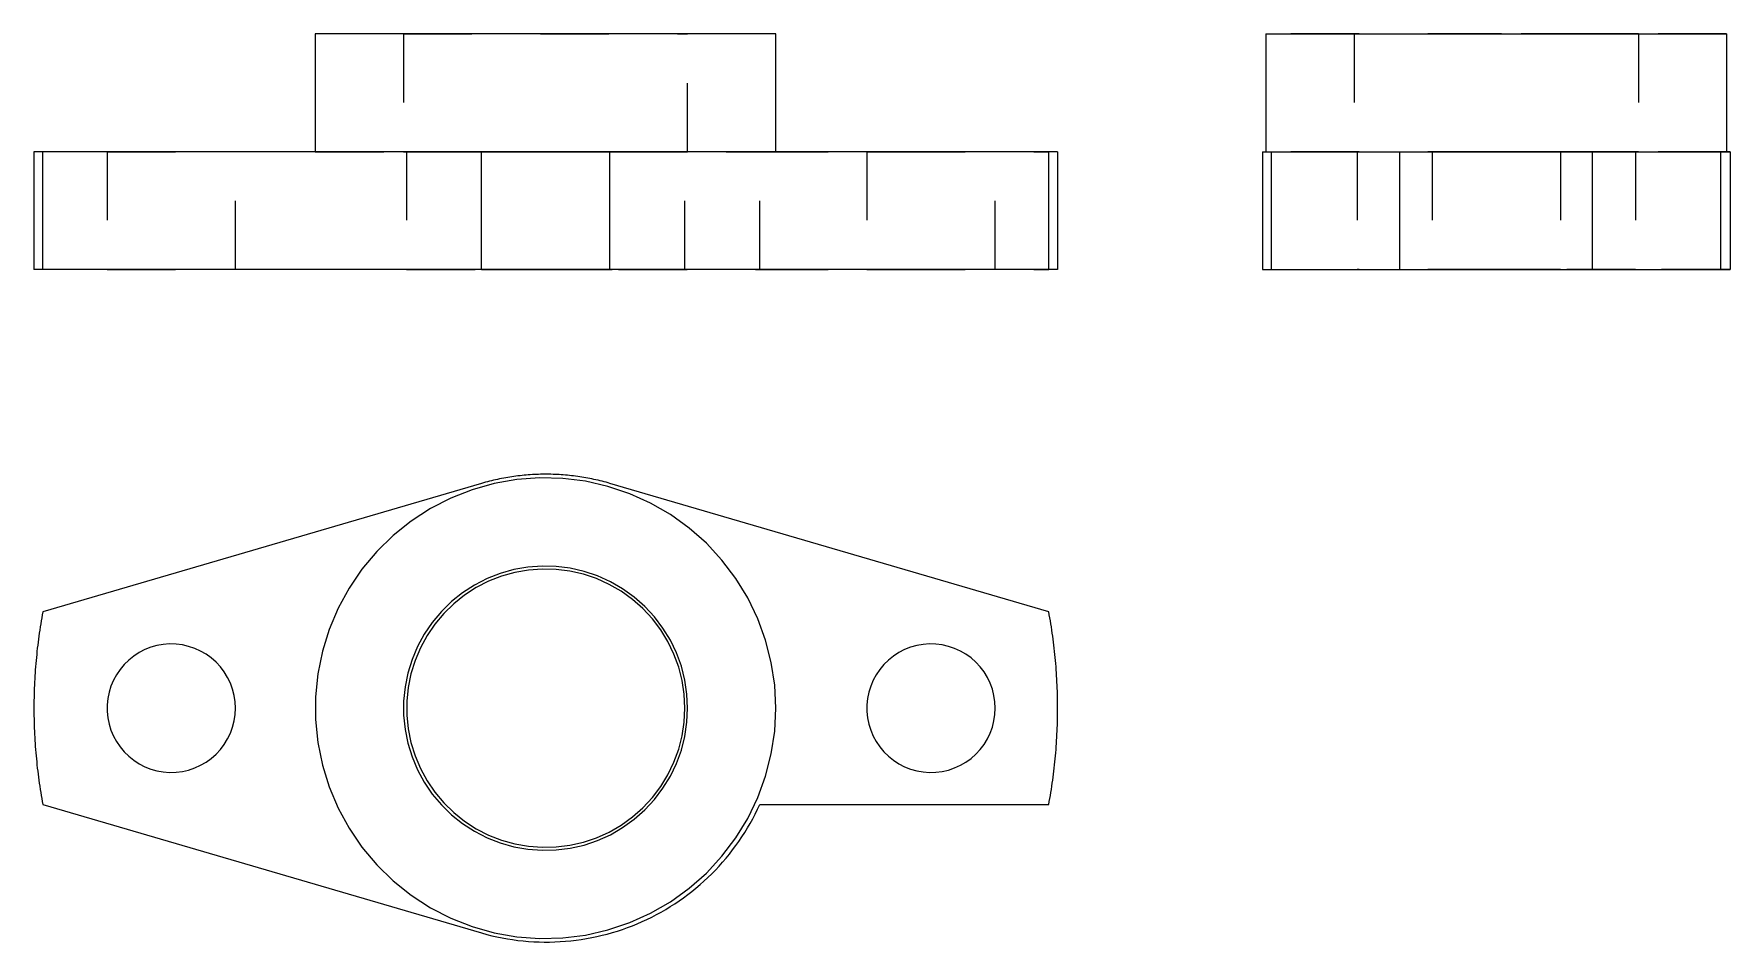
# Model space of a CAD drawing. Extents: x 0 to 2.48, y 0 to 1.33.
import ezdxf

# ---------------------------------------------------------------- set-up
doc = ezdxf.new("R2010")
doc.units = 0
doc.linetypes.add('HIDDEN', pattern=[0.074736, 0.049849, -0.024887])
for name, color, linetype in [('FRONT', 7, 'CONTINUOUS'), ('FRONT_HID', 7, 'HIDDEN'), ('LEFT', 7, 'CONTINUOUS'), ('LEFT_HID', 7, 'HIDDEN'), ('TOP', 7, 'CONTINUOUS')]:
    doc.layers.add(name, color=color, linetype=linetype)

msp = doc.modelspace()

# ---------------------------------------------------------------- linework, layer by layer
at = {"layer": 'FRONT'}
for p, q in [((1.083292, 1.325524), (0.410759, 1.325524)), ((0.410759, 1.325524), (0.410759, 1.153649)), ((1.083292, 1.153649), (1.083292, 1.325524)), ((0.01298, 1.153649), (0, 1.153649)), ((0, 1.153649), (0, 0.981774)), ((0.01298, 0.981774), (0.01298, 1.153649)), ((0.653605, 1.153649), (0.01298, 1.153649)), ((0.841105, 1.153649), (0.653605, 1.153649)), ((0.653605, 0.981774), (0.653605, 1.153649)), ((1.48173, 1.153649), (0.841105, 1.153649)), ((0.841105, 0.981774), (0.841105, 1.153649)), ((1.494709, 1.153649), (1.48173, 1.153649)), ((1.48173, 0.981774), (1.48173, 1.153649)), ((1.494709, 1.153649), (1.494709, 0.981774)), ((0.01298, 0.981774), (0, 0.981774)), ((0.653605, 0.981774), (0.01298, 0.981774)), ((0.841105, 0.981774), (0.653605, 0.981774)), ((1.48173, 0.981774), (0.841105, 0.981774)), ((1.494709, 0.981774), (1.48173, 0.981774))]:
    msp.add_line(p, q, dxfattribs=at)
at = {"layer": 'FRONT_HID', "linetype": 'HIDDEN'}
for p, q in [((0.954509, 1.325524), (0.539542, 1.325524)), ((0.539542, 1.325524), (0.954509, 1.325524)), ((0.539542, 1.325524), (0.539542, 1.153649)), ((0.954509, 1.153649), (0.954509, 1.325524)), ((0.29423, 1.153649), (0.10673, 1.153649)), ((0.10673, 1.153649), (0.29423, 1.153649)), ((0.10673, 1.153649), (0.10673, 0.981774)), ((0.29423, 0.981774), (0.29423, 1.153649)), ((1.083292, 1.153649), (0.410759, 1.153649)), ((0.410759, 1.153649), (1.083292, 1.153649)), ((0.954509, 1.153649), (0.539542, 1.153649)), ((0.539542, 1.153649), (0.954509, 1.153649)), ((0.95048, 1.153649), (0.54423, 1.153649)), ((0.54423, 1.153649), (0.95048, 1.153649)), ((0.54423, 1.153649), (0.54423, 0.981774)), ((0.653605, 1.153649), (1.059855, 1.153649)), ((0.95048, 0.981774), (0.95048, 1.153649)), ((1.059855, 0.981774), (1.059855, 1.153649)), ((1.059855, 1.153649), (1.48173, 1.153649)), ((1.403605, 1.153649), (1.216105, 1.153649)), ((1.216105, 1.153649), (1.403605, 1.153649)), ((1.216105, 1.153649), (1.216105, 0.981774)), ((1.403605, 0.981774), (1.403605, 1.153649)), ((0.29423, 0.981774), (0.10673, 0.981774)), ((0.10673, 0.981774), (0.29423, 0.981774)), ((0.95048, 0.981774), (0.54423, 0.981774)), ((0.54423, 0.981774), (0.95048, 0.981774)), ((0.653605, 0.981774), (1.059855, 0.981774)), ((1.059855, 0.981774), (1.48173, 0.981774)), ((1.403605, 0.981774), (1.216105, 0.981774)), ((1.216105, 0.981774), (1.403605, 0.981774))]:
    msp.add_line(p, q, dxfattribs=at)
at = {"layer": 'LEFT'}
for p, q in [((1.798829, 1.325524), (2.471362, 1.325524)), ((1.798829, 1.325524), (1.798829, 1.153649)), ((2.471362, 1.325524), (2.471362, 1.153649)), ((1.793651, 1.153649), (1.80697, 1.153649)), ((1.793651, 1.153649), (1.793651, 0.981774)), ((1.80697, 1.153649), (1.99447, 1.153649)), ((1.80697, 0.981774), (1.80697, 1.153649)), ((1.99447, 1.153649), (2.27572, 1.153649)), ((1.99447, 0.981774), (1.99447, 1.153649)), ((2.27572, 0.981774), (2.27572, 1.153649)), ((2.27572, 1.153649), (2.46322, 1.153649)), ((2.46322, 1.153649), (2.476498, 1.153649)), ((2.46322, 0.981774), (2.46322, 1.153649)), ((2.476498, 1.153649), (2.476498, 0.981774)), ((1.793651, 0.981774), (1.80697, 0.981774)), ((1.80697, 0.981774), (1.99447, 0.981774)), ((1.99447, 0.981774), (2.27572, 0.981774)), ((2.27572, 0.981774), (2.46322, 0.981774)), ((2.46322, 0.981774), (2.476498, 0.981774))]:
    msp.add_line(p, q, dxfattribs=at)
at = {"layer": 'LEFT_HID', "linetype": 'HIDDEN'}
for p, q in [((2.135095, 1.325524), (1.798829, 1.325524)), ((2.135095, 1.325524), (1.927612, 1.325524)), ((1.927612, 1.325524), (2.342579, 1.325524)), ((1.927612, 1.325524), (1.927612, 1.153649)), ((2.471362, 1.325524), (2.135095, 1.325524)), ((2.342579, 1.325524), (2.135095, 1.325524)), ((2.342579, 1.325524), (2.342579, 1.153649)), ((2.135095, 1.153649), (1.798829, 1.153649)), ((1.798829, 1.153649), (2.471362, 1.153649)), ((2.135095, 1.153649), (1.927612, 1.153649)), ((1.927612, 1.153649), (2.342579, 1.153649)), ((2.135095, 1.153649), (1.93197, 1.153649)), ((1.93197, 1.153649), (2.33822, 1.153649)), ((1.93197, 1.153649), (1.93197, 0.981774)), ((2.135095, 1.153649), (2.041345, 1.153649)), ((2.041345, 1.153649), (2.228845, 1.153649)), ((2.135095, 1.153649), (2.041345, 1.153649)), ((2.041345, 1.153649), (2.228845, 1.153649)), ((2.041345, 1.153649), (2.041345, 0.981774)), ((2.041345, 1.153649), (2.041345, 0.981774)), ((2.228845, 1.153649), (2.135095, 1.153649)), ((2.471362, 1.153649), (2.135095, 1.153649)), ((2.228845, 1.153649), (2.135095, 1.153649)), ((2.33822, 1.153649), (2.135095, 1.153649)), ((2.342579, 1.153649), (2.135095, 1.153649)), ((2.228845, 1.153649), (2.228845, 0.981774)), ((2.228845, 1.153649), (2.228845, 0.981774)), ((2.476498, 1.153649), (2.27572, 1.153649)), ((2.33822, 1.153649), (2.33822, 0.981774)), ((2.135095, 0.981774), (1.93197, 0.981774)), ((1.93197, 0.981774), (2.33822, 0.981774)), ((2.135095, 0.981774), (2.041345, 0.981774)), ((2.041345, 0.981774), (2.228845, 0.981774)), ((2.135095, 0.981774), (2.041345, 0.981774)), ((2.041345, 0.981774), (2.228845, 0.981774)), ((2.228845, 0.981774), (2.135095, 0.981774)), ((2.33822, 0.981774), (2.135095, 0.981774)), ((2.228845, 0.981774), (2.135095, 0.981774)), ((2.476498, 0.981774), (2.27572, 0.981774))]:
    msp.add_line(p, q, dxfattribs=at)
at = {"layer": 'TOP'}
for p, q in [((0.653601, 0.669517), (0.012976, 0.482017)), ((0.672196, 0.669227), (0.639926, 0.660148)), ((0.656502, 0.670344), (0.653601, 0.669517)), ((0.65941, 0.671145), (0.656502, 0.670344)), ((0.662324, 0.67192), (0.65941, 0.671145)), ((0.665246, 0.672668), (0.662324, 0.67192)), ((0.668174, 0.673391), (0.665246, 0.672668)), ((0.671109, 0.674087), (0.668174, 0.673391)), ((0.67405, 0.674757), (0.671109, 0.674087)), ((0.70521, 0.675048), (0.672196, 0.669227)), ((0.676996, 0.675401), (0.67405, 0.674757)), ((0.679948, 0.676018), (0.676996, 0.675401)), ((0.682906, 0.676609), (0.679948, 0.676018)), ((0.685869, 0.677173), (0.682906, 0.676609)), ((0.688837, 0.677711), (0.685869, 0.677173)), ((0.691809, 0.678222), (0.688837, 0.677711)), ((0.694786, 0.678706), (0.691809, 0.678222)), ((0.697767, 0.679164), (0.694786, 0.678706)), ((0.700752, 0.679595), (0.697767, 0.679164)), ((0.703741, 0.679999), (0.700752, 0.679595)), ((0.706734, 0.680376), (0.703741, 0.679999)), ((0.738639, 0.677554), (0.70521, 0.675048)), ((0.709729, 0.680727), (0.706734, 0.680376)), ((0.712728, 0.68105), (0.709729, 0.680727)), ((0.715729, 0.681347), (0.712728, 0.68105)), ((0.718733, 0.681617), (0.715729, 0.681347)), ((0.721739, 0.68186), (0.718733, 0.681617)), ((0.724748, 0.682076), (0.721739, 0.68186)), ((0.727758, 0.682265), (0.724748, 0.682076)), ((0.73077, 0.682427), (0.727758, 0.682265)), ((0.733783, 0.682562), (0.73077, 0.682427)), ((0.736797, 0.68267), (0.733783, 0.682562)), ((0.739812, 0.682751), (0.736797, 0.68267)), ((0.772152, 0.676718), (0.738639, 0.677554)), ((0.742827, 0.682805), (0.739812, 0.682751)), ((0.745843, 0.682832), (0.742827, 0.682805)), ((0.748859, 0.682832), (0.745843, 0.682832)), ((0.751875, 0.682805), (0.748859, 0.682832)), ((0.754891, 0.682751), (0.751875, 0.682805)), ((0.757906, 0.68267), (0.754891, 0.682751)), ((0.76092, 0.682562), (0.757906, 0.68267)), ((0.763933, 0.682427), (0.76092, 0.682562)), ((0.766945, 0.682265), (0.763933, 0.682427)), ((0.769955, 0.682076), (0.766945, 0.682265)), ((0.772963, 0.68186), (0.769955, 0.682076)), ((0.805414, 0.672549), (0.772152, 0.676718)), ((0.77597, 0.681617), (0.772963, 0.68186)), ((0.778973, 0.681347), (0.77597, 0.681617)), ((0.781975, 0.68105), (0.778973, 0.681347)), ((0.784974, 0.680727), (0.781975, 0.68105)), ((0.787969, 0.680376), (0.784974, 0.680727)), ((0.790962, 0.679999), (0.787969, 0.680376)), ((0.79395, 0.679595), (0.790962, 0.679999)), ((0.796936, 0.679164), (0.79395, 0.679595)), ((0.799917, 0.678706), (0.796936, 0.679164)), ((0.802894, 0.678222), (0.799917, 0.678706)), ((0.805866, 0.677711), (0.802894, 0.678222)), ((0.838097, 0.66509), (0.805414, 0.672549)), ((0.808834, 0.677173), (0.805866, 0.677711)), ((0.811797, 0.676609), (0.808834, 0.677173)), ((0.814754, 0.676018), (0.811797, 0.676609)), ((0.817707, 0.675401), (0.814754, 0.676018)), ((0.820653, 0.674757), (0.817707, 0.675401)), ((0.823594, 0.674087), (0.820653, 0.674757)), ((0.826528, 0.673391), (0.823594, 0.674087)), ((0.829457, 0.672668), (0.826528, 0.673391)), ((0.832378, 0.67192), (0.829457, 0.672668)), ((0.835293, 0.671145), (0.832378, 0.67192)), ((0.838201, 0.670344), (0.835293, 0.671145)), ((0.841101, 0.669517), (0.838201, 0.670344)), ((1.481726, 0.482017), (0.841101, 0.669517)), ((0.60872, 0.6479), (0.578889, 0.632607)), ((0.639926, 0.660148), (0.60872, 0.6479)), ((0.869874, 0.654413), (0.838097, 0.66509)), ((0.900431, 0.640626), (0.869874, 0.654413)), ((0.578889, 0.632607), (0.550729, 0.614419)), ((0.929463, 0.623864), (0.900431, 0.640626)), ((0.956681, 0.604295), (0.929463, 0.623864)), ((0.550729, 0.614419), (0.52452, 0.593518)), ((0.981816, 0.582114), (0.956681, 0.604295)), ((0.500522, 0.570111), (0.478973, 0.544431)), ((0.52452, 0.593518), (0.500522, 0.570111)), ((1.004617, 0.55754), (0.981816, 0.582114)), ((0.721223, 0.547265), (0.700853, 0.543673)), ((0.74185, 0.548811), (0.721223, 0.547265)), ((0.762528, 0.548295), (0.74185, 0.548811)), ((0.783052, 0.545723), (0.762528, 0.548295)), ((0.803217, 0.54112), (0.783052, 0.545723)), ((1.024859, 0.530817), (1.004617, 0.55754)), ((0.478973, 0.544431), (0.460089, 0.516733)), ((0.643281, 0.521078), (0.625905, 0.509855)), ((0.661687, 0.530514), (0.643281, 0.521078)), ((0.663809, 0.526541), (0.645789, 0.517303)), ((0.680942, 0.538071), (0.661687, 0.530514)), ((0.682659, 0.533939), (0.663809, 0.526541)), ((0.700853, 0.543673), (0.680942, 0.538071)), ((0.702152, 0.539424), (0.682659, 0.533939)), ((0.722094, 0.54294), (0.702152, 0.539424)), ((0.742287, 0.544454), (0.722094, 0.54294)), ((0.762531, 0.543949), (0.742287, 0.544454)), ((0.782624, 0.541431), (0.762531, 0.543949)), ((0.802366, 0.536925), (0.782624, 0.541431)), ((0.821561, 0.530475), (0.802366, 0.536925)), ((0.822825, 0.534533), (0.803217, 0.54112)), ((0.840019, 0.522147), (0.821561, 0.530475)), ((0.841679, 0.526025), (0.822825, 0.534533)), ((0.857556, 0.512022), (0.840019, 0.522147)), ((0.859592, 0.515683), (0.841679, 0.526025)), ((1.042339, 0.502212), (1.024859, 0.530817)), ((0.460089, 0.516733), (0.444057, 0.487292)), ((0.609733, 0.496959), (0.594926, 0.482516)), ((0.625905, 0.509855), (0.609733, 0.496959)), ((0.628778, 0.506317), (0.612946, 0.493691)), ((0.645789, 0.517303), (0.628778, 0.506317)), ((0.873998, 0.500201), (0.857556, 0.512022)), ((0.876386, 0.503609), (0.859592, 0.515683)), ((0.889181, 0.486802), (0.873998, 0.500201)), ((0.891895, 0.489922), (0.876386, 0.503609)), ((1.056884, 0.472009), (1.042339, 0.502212)), ((0.011384, 0.47318), (0.010627, 0.468754)), ((0.012167, 0.477601), (0.011384, 0.47318)), ((0.012976, 0.482017), (0.012167, 0.477601)), ((0.444057, 0.487292), (0.431035, 0.456402)), ((0.594926, 0.482516), (0.581631, 0.466671)), ((0.59845, 0.479552), (0.585434, 0.464039)), ((0.612946, 0.493691), (0.59845, 0.479552)), ((0.902954, 0.471958), (0.889181, 0.486802)), ((0.905964, 0.47476), (0.891895, 0.489922)), ((0.915181, 0.455816), (0.902954, 0.471958)), ((0.918453, 0.458271), (0.905964, 0.47476)), ((1.068349, 0.440508), (1.056884, 0.472009)), ((1.482535, 0.477601), (1.481726, 0.482017)), ((1.483318, 0.47318), (1.482535, 0.477601)), ((1.484075, 0.468754), (1.483318, 0.47318)), ((0.00723, 0.446566), (0.006628, 0.442117)), ((0.007857, 0.451011), (0.00723, 0.446566)), ((0.008511, 0.455453), (0.007857, 0.451011)), ((0.00919, 0.459891), (0.008511, 0.455453)), ((0.009896, 0.464325), (0.00919, 0.459891)), ((0.010627, 0.468754), (0.009896, 0.464325)), ((0.431035, 0.456402), (0.421154, 0.424368)), ((0.569979, 0.449581), (0.560086, 0.431415)), ((0.574027, 0.447308), (0.564342, 0.429524)), ((0.581631, 0.466671), (0.569979, 0.449581)), ((0.585434, 0.464039), (0.574027, 0.447308)), ((0.92574, 0.438537), (0.915181, 0.455816)), ((0.929239, 0.440621), (0.918453, 0.458271)), ((1.484807, 0.464325), (1.484075, 0.468754)), ((1.485512, 0.459891), (1.484807, 0.464325)), ((1.486192, 0.455453), (1.485512, 0.459891)), ((1.486845, 0.451011), (1.486192, 0.455453)), ((1.487473, 0.446566), (1.486845, 0.451011)), ((1.488075, 0.442117), (1.487473, 0.446566)), ((0.004482, 0.424288), (0.004011, 0.419823)), ((0.004979, 0.428749), (0.004482, 0.424288)), ((0.005503, 0.433208), (0.004979, 0.428749)), ((0.006053, 0.437664), (0.005503, 0.433208)), ((0.006628, 0.442117), (0.006053, 0.437664)), ((0.153601, 0.422582), (0.14575, 0.417511)), ((0.161918, 0.426845), (0.153601, 0.422582)), ((0.170618, 0.43026), (0.161918, 0.426845)), ((0.179615, 0.432791), (0.170618, 0.43026)), ((0.188819, 0.434414), (0.179615, 0.432791)), ((0.198139, 0.435113), (0.188819, 0.434414)), ((0.207482, 0.43488), (0.198139, 0.435113)), ((0.216756, 0.433717), (0.207482, 0.43488)), ((0.225868, 0.431638), (0.216756, 0.433717)), ((0.234727, 0.428661), (0.225868, 0.431638)), ((0.243246, 0.424817), (0.234727, 0.428661)), ((0.25134, 0.420144), (0.243246, 0.424817)), ((0.421154, 0.424368), (0.414512, 0.39151)), ((0.560086, 0.431415), (0.552052, 0.412355)), ((0.564342, 0.429524), (0.556476, 0.410864)), ((0.934526, 0.420292), (0.92574, 0.438537)), ((0.938214, 0.421985), (0.929239, 0.440621)), ((0.945288, 0.402548), (0.938214, 0.421985)), ((1.076622, 0.408022), (1.068349, 0.440508)), ((1.262976, 0.422582), (1.255125, 0.417511)), ((1.271293, 0.426845), (1.262976, 0.422582)), ((1.279993, 0.43026), (1.271293, 0.426845)), ((1.28899, 0.432791), (1.279993, 0.43026)), ((1.298194, 0.434414), (1.28899, 0.432791)), ((1.307514, 0.435113), (1.298194, 0.434414)), ((1.316857, 0.43488), (1.307514, 0.435113)), ((1.326131, 0.433717), (1.316857, 0.43488)), ((1.335243, 0.431638), (1.326131, 0.433717)), ((1.344102, 0.428661), (1.335243, 0.431638)), ((1.352621, 0.424817), (1.344102, 0.428661)), ((1.360715, 0.420144), (1.352621, 0.424817)), ((1.48865, 0.437664), (1.488075, 0.442117)), ((1.4892, 0.433208), (1.48865, 0.437664)), ((1.489723, 0.428749), (1.4892, 0.433208)), ((1.490221, 0.424288), (1.489723, 0.428749)), ((1.490692, 0.419823), (1.490221, 0.424288)), ((0.002045, 0.397462), (0.001731, 0.392983)), ((0.002386, 0.401938), (0.002045, 0.397462)), ((0.002753, 0.406413), (0.002386, 0.401938)), ((0.003146, 0.410885), (0.002753, 0.406413)), ((0.003565, 0.415355), (0.003146, 0.410885)), ((0.004011, 0.419823), (0.003565, 0.415355)), ((0.125745, 0.397998), (0.12048, 0.390276)), ((0.131753, 0.405158), (0.125745, 0.397998)), ((0.138443, 0.411684), (0.131753, 0.405158)), ((0.14575, 0.417511), (0.138443, 0.411684)), ((0.258929, 0.414688), (0.25134, 0.420144)), ((0.265936, 0.408504), (0.258929, 0.414688)), ((0.272293, 0.401653), (0.265936, 0.408504)), ((0.277936, 0.394203), (0.272293, 0.401653)), ((0.552052, 0.412355), (0.545955, 0.39259)), ((0.556476, 0.410864), (0.550508, 0.391514)), ((0.941452, 0.401264), (0.934526, 0.420292)), ((0.946449, 0.38164), (0.941452, 0.401264)), ((0.950392, 0.382504), (0.945288, 0.402548)), ((1.081618, 0.374873), (1.076622, 0.408022)), ((1.23512, 0.397998), (1.229855, 0.390276)), ((1.241128, 0.405158), (1.23512, 0.397998)), ((1.247818, 0.411684), (1.241128, 0.405158)), ((1.255125, 0.417511), (1.247818, 0.411684)), ((1.368304, 0.414688), (1.360715, 0.420144)), ((1.375311, 0.408504), (1.368304, 0.414688)), ((1.381668, 0.401653), (1.375311, 0.408504)), ((1.387311, 0.394203), (1.381668, 0.401653)), ((1.491137, 0.415355), (1.490692, 0.419823)), ((1.491557, 0.410885), (1.491137, 0.415355)), ((1.49195, 0.406413), (1.491557, 0.410885)), ((1.492316, 0.401938), (1.49195, 0.406413)), ((1.492657, 0.397462), (1.492316, 0.401938)), ((1.492972, 0.392983), (1.492657, 0.397462)), ((0.000734, 0.375053), (0.000551, 0.370567)), ((0.000944, 0.379538), (0.000734, 0.375053)), ((0.00118, 0.384021), (0.000944, 0.379538)), ((0.001443, 0.388503), (0.00118, 0.384021)), ((0.001731, 0.392983), (0.001443, 0.388503)), ((0.11238, 0.373456), (0.109625, 0.364525)), ((0.116011, 0.382068), (0.11238, 0.373456)), ((0.12048, 0.390276), (0.116011, 0.382068)), ((0.28281, 0.386228), (0.277936, 0.394203)), ((0.286865, 0.377807), (0.28281, 0.386228)), ((0.290061, 0.369025), (0.286865, 0.377807)), ((0.414512, 0.39151), (0.411174, 0.358153)), ((0.541856, 0.372315), (0.539797, 0.351734)), ((0.545955, 0.39259), (0.541856, 0.372315)), ((0.546495, 0.371666), (0.544479, 0.351517)), ((0.550508, 0.391514), (0.546495, 0.371666)), ((0.949467, 0.361616), (0.946449, 0.38164)), ((0.953475, 0.36205), (0.950392, 0.382504)), ((1.083289, 0.341392), (1.081618, 0.374873)), ((1.221755, 0.373456), (1.219, 0.364525)), ((1.225386, 0.382068), (1.221755, 0.373456)), ((1.229855, 0.390276), (1.225386, 0.382068)), ((1.392185, 0.386228), (1.387311, 0.394203)), ((1.39624, 0.377807), (1.392185, 0.386228)), ((1.399436, 0.369025), (1.39624, 0.377807)), ((1.49326, 0.388503), (1.492972, 0.392983)), ((1.493522, 0.384021), (1.49326, 0.388503)), ((1.493758, 0.379538), (1.493522, 0.384021)), ((1.493968, 0.375053), (1.493758, 0.379538)), ((1.494152, 0.370567), (1.493968, 0.375053)), ((0.000026, 0.348126), (0, 0.343636)), ((0.000079, 0.352615), (0.000026, 0.348126)), ((0.000157, 0.357104), (0.000079, 0.352615)), ((0.000262, 0.361593), (0.000157, 0.357104)), ((0.000394, 0.36608), (0.000262, 0.361593)), ((0.000551, 0.370567), (0.000394, 0.36608)), ((0.107773, 0.355364), (0.106843, 0.346065)), ((0.109625, 0.364525), (0.107773, 0.355364)), ((0.292368, 0.359968), (0.290061, 0.369025)), ((0.29376, 0.350726), (0.292368, 0.359968)), ((0.294226, 0.341392), (0.29376, 0.350726)), ((0.411174, 0.358153), (0.411174, 0.32463)), ((0.539797, 0.351734), (0.539797, 0.331049)), ((0.544479, 0.351517), (0.544479, 0.331267)), ((0.950476, 0.341392), (0.949467, 0.361616)), ((0.954506, 0.341392), (0.953475, 0.36205)), ((1.217148, 0.355364), (1.216218, 0.346065)), ((1.219, 0.364525), (1.217148, 0.355364)), ((1.401743, 0.359968), (1.399436, 0.369025)), ((1.403135, 0.350726), (1.401743, 0.359968)), ((1.403601, 0.341392), (1.403135, 0.350726)), ((1.494309, 0.36608), (1.494152, 0.370567)), ((1.49444, 0.361593), (1.494309, 0.36608)), ((1.494545, 0.357104), (1.49444, 0.361593)), ((1.494624, 0.352615), (1.494545, 0.357104)), ((1.494676, 0.348126), (1.494624, 0.352615)), ((1.494703, 0.343636), (1.494676, 0.348126)), ((0, 0.343636), (0, 0.339147)), ((0, 0.339147), (0.000026, 0.334657)), ((0.000026, 0.334657), (0.000079, 0.330168)), ((0.000079, 0.330168), (0.000157, 0.325679)), ((0.000157, 0.325679), (0.000262, 0.321191)), ((0.106843, 0.346065), (0.106843, 0.336719)), ((0.106843, 0.336719), (0.107773, 0.327419)), ((0.107773, 0.327419), (0.109625, 0.318258)), ((0.290061, 0.313758), (0.292368, 0.322815)), ((0.292368, 0.322815), (0.29376, 0.332057)), ((0.29376, 0.332057), (0.294226, 0.341392)), ((0.411174, 0.32463), (0.414512, 0.291274)), ((0.539797, 0.331049), (0.541856, 0.310468)), ((0.544479, 0.331267), (0.546495, 0.311117)), ((0.949467, 0.321167), (0.950476, 0.341392)), ((0.953475, 0.320733), (0.954506, 0.341392)), ((1.081618, 0.30791), (1.083289, 0.341392)), ((1.216218, 0.346065), (1.216218, 0.336719)), ((1.216218, 0.336719), (1.217148, 0.327419)), ((1.217148, 0.327419), (1.219, 0.318258)), ((1.399436, 0.313758), (1.401743, 0.322815)), ((1.401743, 0.322815), (1.403135, 0.332057)), ((1.403135, 0.332057), (1.403601, 0.341392)), ((1.49444, 0.321191), (1.494545, 0.325679)), ((1.494545, 0.325679), (1.494624, 0.330168)), ((1.494624, 0.330168), (1.494676, 0.334657)), ((1.494676, 0.334657), (1.494703, 0.339147)), ((1.494703, 0.339147), (1.494703, 0.343636)), ((0.000262, 0.321191), (0.000394, 0.316703)), ((0.000394, 0.316703), (0.000551, 0.312216)), ((0.000551, 0.312216), (0.000734, 0.30773)), ((0.000734, 0.30773), (0.000944, 0.303246)), ((0.000944, 0.303246), (0.00118, 0.298762)), ((0.00118, 0.298762), (0.001443, 0.29428)), ((0.109625, 0.318258), (0.11238, 0.309327)), ((0.11238, 0.309327), (0.116011, 0.300715)), ((0.116011, 0.300715), (0.12048, 0.292507)), ((0.28281, 0.296555), (0.286865, 0.304976)), ((0.286865, 0.304976), (0.290061, 0.313758)), ((0.541856, 0.310468), (0.545955, 0.290194)), ((0.546495, 0.311117), (0.550508, 0.291269)), ((0.941452, 0.28152), (0.946449, 0.301143)), ((0.945288, 0.280235), (0.950392, 0.30028)), ((0.946449, 0.301143), (0.949467, 0.321167)), ((0.950392, 0.30028), (0.953475, 0.320733)), ((1.076622, 0.274762), (1.081618, 0.30791)), ((1.219, 0.318258), (1.221755, 0.309327)), ((1.221755, 0.309327), (1.225386, 0.300715)), ((1.225386, 0.300715), (1.229855, 0.292507)), ((1.392185, 0.296555), (1.39624, 0.304976)), ((1.39624, 0.304976), (1.399436, 0.313758)), ((1.49326, 0.29428), (1.493522, 0.298762)), ((1.493522, 0.298762), (1.493758, 0.303246)), ((1.493758, 0.303246), (1.493968, 0.30773)), ((1.493968, 0.30773), (1.494152, 0.312216)), ((1.494152, 0.312216), (1.494309, 0.316703)), ((1.494309, 0.316703), (1.49444, 0.321191)), ((0.001443, 0.29428), (0.001731, 0.2898)), ((0.001731, 0.2898), (0.002045, 0.285322)), ((0.002045, 0.285322), (0.002386, 0.280845)), ((0.002386, 0.280845), (0.002753, 0.27637)), ((0.002753, 0.27637), (0.003146, 0.271898)), ((0.12048, 0.292507), (0.125745, 0.284785)), ((0.125745, 0.284785), (0.131753, 0.277625)), ((0.131753, 0.277625), (0.138443, 0.2711)), ((0.258929, 0.268095), (0.265936, 0.274279)), ((0.265936, 0.274279), (0.272293, 0.28113)), ((0.272293, 0.28113), (0.277936, 0.28858)), ((0.277936, 0.28858), (0.28281, 0.296555)), ((0.414512, 0.291274), (0.421154, 0.258415)), ((0.545955, 0.290194), (0.552052, 0.270428)), ((0.550508, 0.291269), (0.556476, 0.271919)), ((0.934526, 0.262491), (0.941452, 0.28152)), ((0.938214, 0.260798), (0.945288, 0.280235)), ((1.068349, 0.242275), (1.076622, 0.274762)), ((1.229855, 0.292507), (1.23512, 0.284785)), ((1.23512, 0.284785), (1.241128, 0.277625)), ((1.241128, 0.277625), (1.247818, 0.2711)), ((1.368304, 0.268095), (1.375311, 0.274279)), ((1.375311, 0.274279), (1.381668, 0.28113)), ((1.381668, 0.28113), (1.387311, 0.28858)), ((1.387311, 0.28858), (1.392185, 0.296555)), ((1.491557, 0.271898), (1.49195, 0.27637)), ((1.49195, 0.27637), (1.492316, 0.280845)), ((1.492316, 0.280845), (1.492657, 0.285322)), ((1.492657, 0.285322), (1.492972, 0.2898)), ((1.492972, 0.2898), (1.49326, 0.29428)), ((0.003146, 0.271898), (0.003565, 0.267428)), ((0.003565, 0.267428), (0.004011, 0.262961)), ((0.004011, 0.262961), (0.004482, 0.258496)), ((0.004482, 0.258496), (0.004979, 0.254034)), ((0.004979, 0.254034), (0.005503, 0.249575)), ((0.005503, 0.249575), (0.006053, 0.245119)), ((0.138443, 0.2711), (0.14575, 0.265272)), ((0.14575, 0.265272), (0.153601, 0.260202)), ((0.153601, 0.260202), (0.161918, 0.255938)), ((0.161918, 0.255938), (0.170618, 0.252523)), ((0.170618, 0.252523), (0.179615, 0.249992)), ((0.179615, 0.249992), (0.188819, 0.248369)), ((0.188819, 0.248369), (0.198139, 0.247671)), ((0.198139, 0.247671), (0.207482, 0.247904)), ((0.207482, 0.247904), (0.216756, 0.249066)), ((0.216756, 0.249066), (0.225868, 0.251146)), ((0.225868, 0.251146), (0.234727, 0.254122)), ((0.234727, 0.254122), (0.243246, 0.257966)), ((0.243246, 0.257966), (0.25134, 0.262639)), ((0.25134, 0.262639), (0.258929, 0.268095)), ((0.421154, 0.258415), (0.431035, 0.226382)), ((0.552052, 0.270428), (0.560086, 0.251368)), ((0.556476, 0.271919), (0.564342, 0.253259)), ((0.560086, 0.251368), (0.569979, 0.233202)), ((0.564342, 0.253259), (0.574027, 0.235475)), ((0.92574, 0.244246), (0.934526, 0.262491)), ((0.929239, 0.242162), (0.938214, 0.260798)), ((1.247818, 0.2711), (1.255125, 0.265272)), ((1.255125, 0.265272), (1.262976, 0.260202)), ((1.262976, 0.260202), (1.271293, 0.255938)), ((1.271293, 0.255938), (1.279993, 0.252523)), ((1.279993, 0.252523), (1.28899, 0.249992)), ((1.28899, 0.249992), (1.298194, 0.248369)), ((1.298194, 0.248369), (1.307514, 0.247671)), ((1.307514, 0.247671), (1.316857, 0.247904)), ((1.316857, 0.247904), (1.326131, 0.249066)), ((1.326131, 0.249066), (1.335243, 0.251146)), ((1.335243, 0.251146), (1.344102, 0.254122)), ((1.344102, 0.254122), (1.352621, 0.257966)), ((1.352621, 0.257966), (1.360715, 0.262639)), ((1.360715, 0.262639), (1.368304, 0.268095)), ((1.48865, 0.245119), (1.4892, 0.249575)), ((1.4892, 0.249575), (1.489723, 0.254034)), ((1.489723, 0.254034), (1.490221, 0.258496)), ((1.490221, 0.258496), (1.490692, 0.262961)), ((1.490692, 0.262961), (1.491137, 0.267428)), ((1.491137, 0.267428), (1.491557, 0.271898)), ((0.006053, 0.245119), (0.006628, 0.240667)), ((0.006628, 0.240667), (0.00723, 0.236217)), ((0.00723, 0.236217), (0.007857, 0.231772)), ((0.007857, 0.231772), (0.008511, 0.22733)), ((0.008511, 0.22733), (0.00919, 0.222892)), ((0.00919, 0.222892), (0.009896, 0.218458)), ((0.431035, 0.226382), (0.444057, 0.195491)), ((0.569979, 0.233202), (0.581631, 0.216112)), ((0.574027, 0.235475), (0.585434, 0.218744)), ((0.902954, 0.210825), (0.915181, 0.226967)), ((0.905964, 0.208024), (0.918453, 0.224512)), ((0.915181, 0.226967), (0.92574, 0.244246)), ((0.918453, 0.224512), (0.929239, 0.242162)), ((1.056884, 0.210774), (1.068349, 0.242275)), ((1.484807, 0.218458), (1.485512, 0.222892)), ((1.485512, 0.222892), (1.486192, 0.22733)), ((1.486192, 0.22733), (1.486845, 0.231772)), ((1.486845, 0.231772), (1.487473, 0.236217)), ((1.487473, 0.236217), (1.488075, 0.240667)), ((1.488075, 0.240667), (1.48865, 0.245119)), ((0.009896, 0.218458), (0.010627, 0.214029)), ((0.010627, 0.214029), (0.011384, 0.209604)), ((0.011384, 0.209604), (0.012167, 0.205183)), ((0.012167, 0.205183), (0.012976, 0.200767)), ((0.012976, 0.200767), (0.653601, 0.013267)), ((0.581631, 0.216112), (0.594926, 0.200267)), ((0.585434, 0.218744), (0.59845, 0.203232)), ((0.594926, 0.200267), (0.609733, 0.185824)), ((0.59845, 0.203232), (0.612946, 0.189092)), ((0.889181, 0.195981), (0.902954, 0.210825)), ((0.891895, 0.192861), (0.905964, 0.208024)), ((1.042339, 0.180571), (1.056884, 0.210774)), ((1.05657, 0.193758), (1.059851, 0.200767)), ((1.059851, 0.200767), (1.481726, 0.200767)), ((1.481726, 0.200767), (1.482535, 0.205183)), ((1.482535, 0.205183), (1.483318, 0.209604)), ((1.483318, 0.209604), (1.484075, 0.214029)), ((1.484075, 0.214029), (1.484807, 0.218458)), ((0.444057, 0.195491), (0.460089, 0.16605)), ((0.609733, 0.185824), (0.625905, 0.172928)), ((0.612946, 0.189092), (0.628778, 0.176467)), ((0.628778, 0.176467), (0.645789, 0.16548)), ((0.857556, 0.170761), (0.873998, 0.182582)), ((0.859592, 0.1671), (0.876386, 0.179174)), ((0.873998, 0.182582), (0.889181, 0.195981)), ((0.876386, 0.179174), (0.891895, 0.192861)), ((1.024859, 0.151966), (1.042339, 0.180571)), ((1.045786, 0.173201), (1.049535, 0.179972)), ((1.049535, 0.179972), (1.05313, 0.186825)), ((1.05313, 0.186825), (1.05657, 0.193758)), ((0.460089, 0.16605), (0.478973, 0.138352)), ((0.625905, 0.172928), (0.643281, 0.161706)), ((0.643281, 0.161706), (0.661687, 0.152269)), ((0.645789, 0.16548), (0.663809, 0.156242)), ((0.661687, 0.152269), (0.680942, 0.144712)), ((0.663809, 0.156242), (0.682659, 0.148844)), ((0.682659, 0.148844), (0.702152, 0.143359)), ((0.802366, 0.145859), (0.821561, 0.152308)), ((0.821561, 0.152308), (0.840019, 0.160636)), ((0.822825, 0.148251), (0.841679, 0.156758)), ((0.840019, 0.160636), (0.857556, 0.170761)), ((0.841679, 0.156758), (0.859592, 0.1671)), ((1.004617, 0.125244), (1.024859, 0.151966)), ((1.02929, 0.147018), (1.033635, 0.153423)), ((1.033635, 0.153423), (1.037834, 0.159923)), ((1.037834, 0.159923), (1.041885, 0.166517)), ((1.041885, 0.166517), (1.045786, 0.173201)), ((0.478973, 0.138352), (0.500522, 0.112672)), ((0.680942, 0.144712), (0.700853, 0.13911)), ((0.700853, 0.13911), (0.721223, 0.135518)), ((0.702152, 0.143359), (0.722094, 0.139843)), ((0.721223, 0.135518), (0.74185, 0.133973)), ((0.722094, 0.139843), (0.742287, 0.13833)), ((0.74185, 0.133973), (0.762528, 0.134488)), ((0.742287, 0.13833), (0.762531, 0.138835)), ((0.762528, 0.134488), (0.783052, 0.13706)), ((0.762531, 0.138835), (0.782624, 0.141353)), ((0.782624, 0.141353), (0.802366, 0.145859)), ((0.783052, 0.13706), (0.803217, 0.141663)), ((0.803217, 0.141663), (0.822825, 0.148251)), ((0.981816, 0.10067), (1.004617, 0.125244)), ((1.010499, 0.122431), (1.015404, 0.128417)), ((1.015404, 0.128417), (1.020172, 0.134512)), ((1.020172, 0.134512), (1.024802, 0.140714)), ((1.024802, 0.140714), (1.02929, 0.147018)), ((0.500522, 0.112672), (0.52452, 0.089265)), ((0.956681, 0.078488), (0.981816, 0.10067)), ((0.984016, 0.094245), (0.989564, 0.09964)), ((0.989564, 0.09964), (0.99499, 0.105159)), ((0.99499, 0.105159), (1.000289, 0.110799)), ((1.000289, 0.110799), (1.00546, 0.116557)), ((1.00546, 0.116557), (1.010499, 0.122431)), ((0.52452, 0.089265), (0.550729, 0.068364)), ((0.929463, 0.058919), (0.956681, 0.078488)), ((0.960645, 0.073959), (0.966658, 0.078831)), ((0.966658, 0.078831), (0.97256, 0.083838)), ((0.97256, 0.083838), (0.978347, 0.088977)), ((0.978347, 0.088977), (0.984016, 0.094245)), ((0.550729, 0.068364), (0.578889, 0.050176)), ((0.578889, 0.050176), (0.60872, 0.034883)), ((0.900431, 0.042158), (0.929463, 0.058919)), ((0.922399, 0.047688), (0.929016, 0.051703)), ((0.929016, 0.051703), (0.93554, 0.055866)), ((0.93554, 0.055866), (0.941968, 0.060175)), ((0.941968, 0.060175), (0.948297, 0.064629)), ((0.948297, 0.064629), (0.954524, 0.069224)), ((0.954524, 0.069224), (0.960645, 0.073959)), ((0.60872, 0.034883), (0.639926, 0.022635)), ((0.838097, 0.017693), (0.869874, 0.02837)), ((0.869874, 0.02837), (0.900431, 0.042158)), ((0.873787, 0.023905), (0.880953, 0.026828)), ((0.880953, 0.026828), (0.888052, 0.029911)), ((0.888052, 0.029911), (0.895078, 0.033154)), ((0.895078, 0.033154), (0.90203, 0.036555)), ((0.90203, 0.036555), (0.908903, 0.040113)), ((0.908903, 0.040113), (0.915694, 0.043824)), ((0.915694, 0.043824), (0.922399, 0.047688)), ((0.639926, 0.022635), (0.672196, 0.013556)), ((0.653601, 0.013267), (0.661064, 0.011217)), ((0.661064, 0.011217), (0.668571, 0.009336)), ((0.668571, 0.009336), (0.676119, 0.007626)), ((0.672196, 0.013556), (0.70521, 0.007735)), ((0.676119, 0.007626), (0.683703, 0.006086)), ((0.683703, 0.006086), (0.69132, 0.004718)), ((0.69132, 0.004718), (0.698966, 0.003523)), ((0.698966, 0.003523), (0.706638, 0.002501)), ((0.70521, 0.007735), (0.738639, 0.00523)), ((0.706638, 0.002501), (0.71433, 0.001652)), ((0.71433, 0.001652), (0.72204, 0.000977)), ((0.72204, 0.000977), (0.729762, 0.000477)), ((0.729762, 0.000477), (0.737495, 0.000151)), ((0.737495, 0.000151), (0.745232, 0)), ((0.738639, 0.00523), (0.772152, 0.006065)), ((0.745232, 0), (0.752971, 0.000024)), ((0.752971, 0.000024), (0.760708, 0.000223)), ((0.760708, 0.000223), (0.768438, 0.000596)), ((0.768438, 0.000596), (0.776157, 0.001144)), ((0.772152, 0.006065), (0.805414, 0.010234)), ((0.776157, 0.001144), (0.783862, 0.001867)), ((0.783862, 0.001867), (0.791549, 0.002763)), ((0.791549, 0.002763), (0.799214, 0.003832)), ((0.799214, 0.003832), (0.806853, 0.005075)), ((0.805414, 0.010234), (0.838097, 0.017693)), ((0.806853, 0.005075), (0.814461, 0.00649)), ((0.814461, 0.00649), (0.822036, 0.008076)), ((0.822036, 0.008076), (0.829573, 0.009833)), ((0.829573, 0.009833), (0.837068, 0.01176)), ((0.837068, 0.01176), (0.844518, 0.013856)), ((0.844518, 0.013856), (0.851919, 0.01612)), ((0.851919, 0.01612), (0.859266, 0.01855)), ((0.859266, 0.01855), (0.866557, 0.021146)), ((0.866557, 0.021146), (0.873787, 0.023905))]:
    msp.add_line(p, q, dxfattribs=at)

doc.saveas('drawing.dxf')
